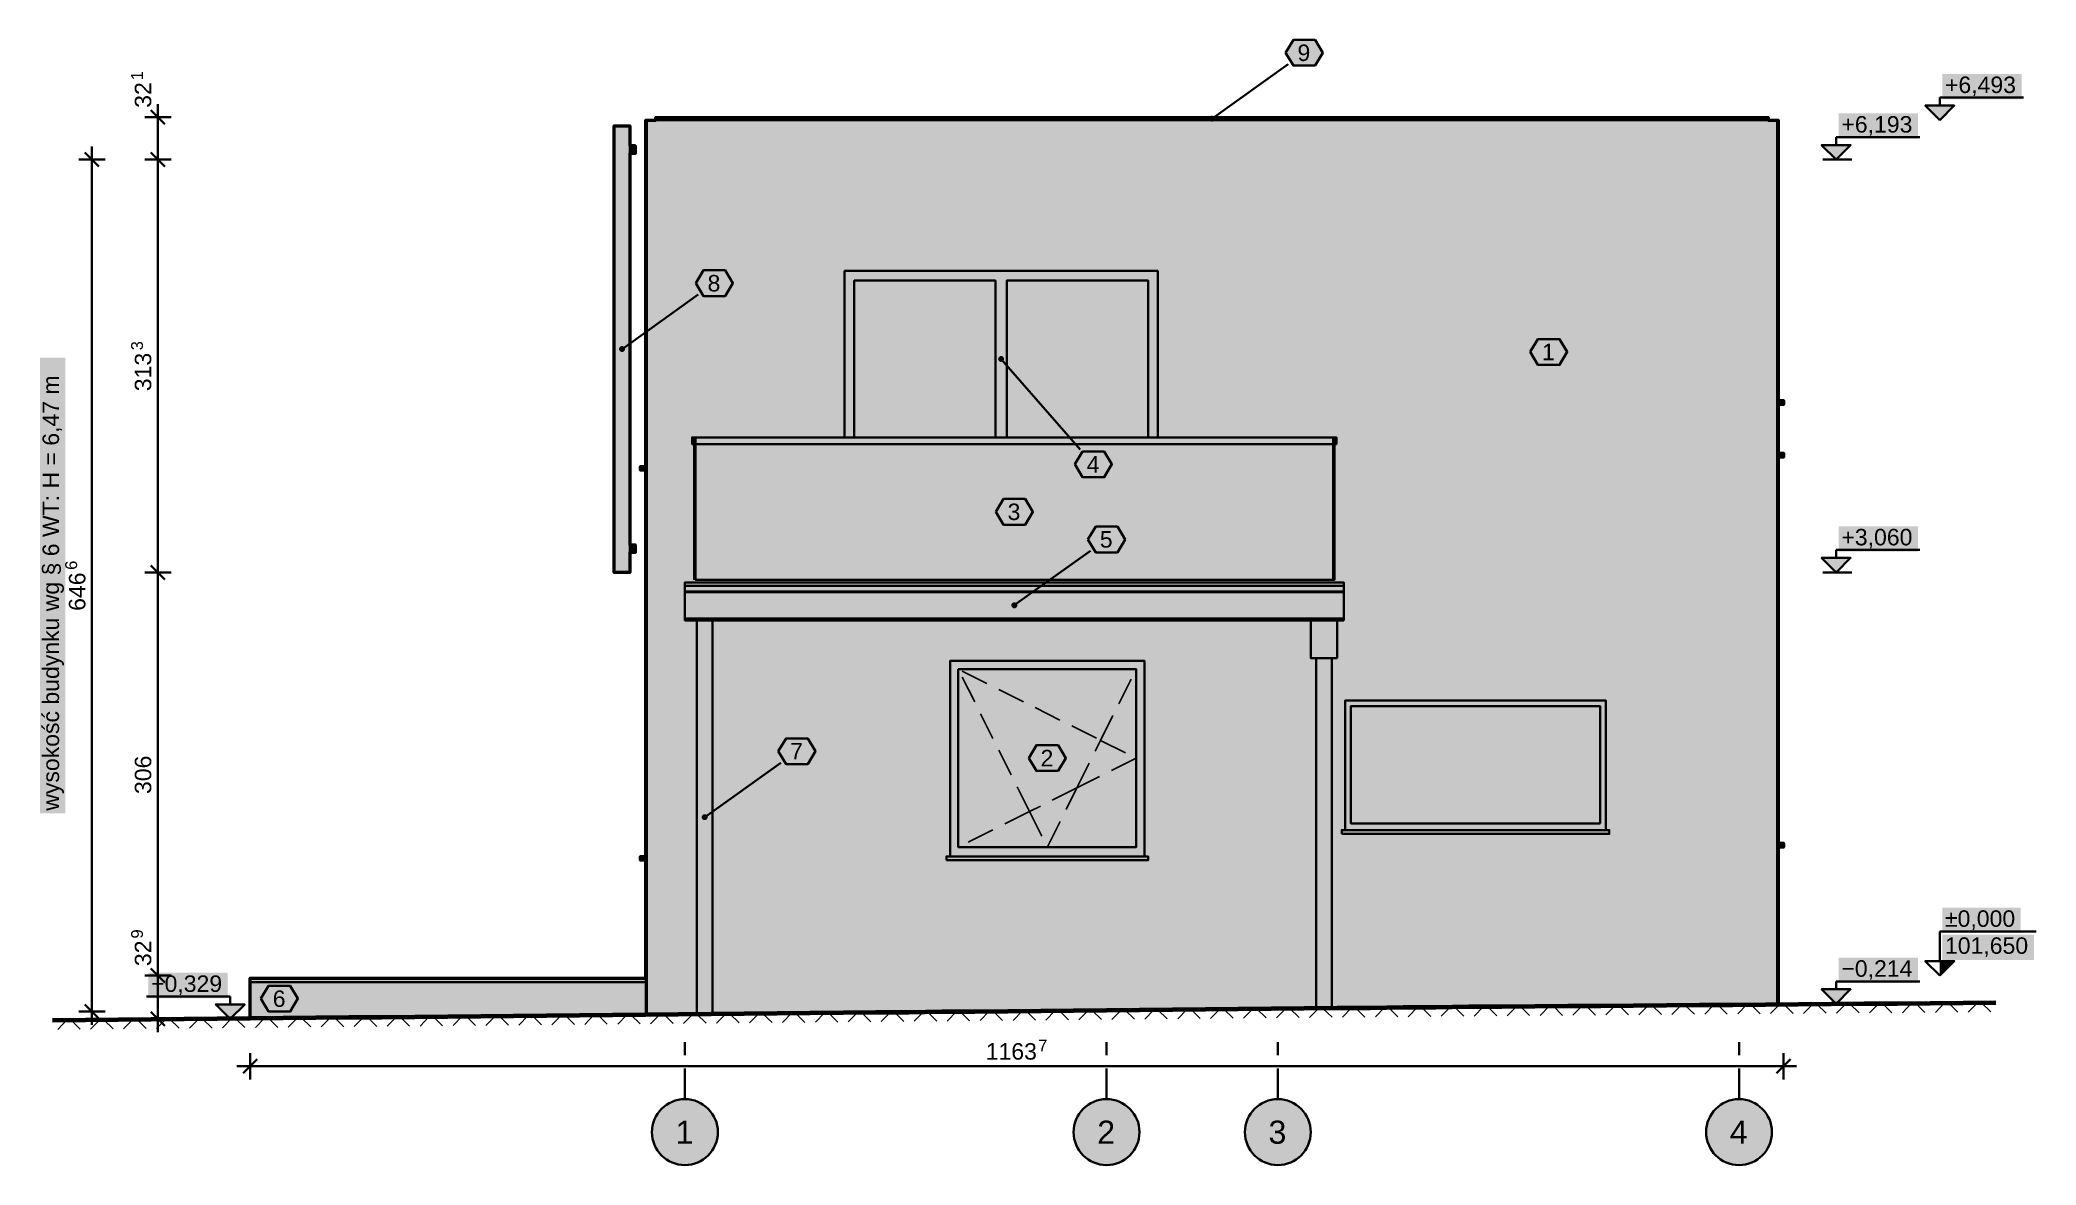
# Model space of a CAD drawing. Header units: metres. Extents: x -8.9 to 6.3, y -1.4 to 7.1.
import ezdxf

# ---------------------------------------------------------------- set-up
doc = ezdxf.new("R2010")
doc.units = ezdxf.units.M
doc.linetypes.add('KRESKOWA', pattern=[5.25, 4.2, -1.05])
doc.linetypes.add('PUNKTOWA', pattern=[10.5, 8.4, -1.05, 0, -1.05])
for name, color, linetype, lineweight in [('A-ELEWACJE', 7, 'Continuous', 35), ('A-KRESKOWANIE', 8, 'Continuous', 18), ('A-MASKA', 7, 'Continuous', 18), ('A-OPISY', 2, 'Continuous', 25), ('A-OSIE', 1, 'PUNKTOWA', 25), ('A-RZEDNE', 1, 'Continuous', 25), ('A-TEREN', 32, 'Continuous', 50), ('A-WYMIARY', 1, 'Continuous', 25)]:
    doc.layers.add(name, color=color, linetype=linetype, lineweight=lineweight)
doc.styles.add('PL_ARIAL', font='arial.ttf')

msp = doc.modelspace()

# ---------------------------------------------------------------- hatches: boundary and pattern name
at = {"layer": 'A-ELEWACJE', "true_color": 0xa37650}
msp.add_hatch(color=7, dxfattribs=at).paths.add_polyline_path([(-4.537, 3.06), (-4.537, 6.45), (-4.417, 6.45), (-4.417, 6.3), (-4.417, 6.24), (-4.417, 3.27), (-4.417, 3.21), (-4.417, 3.06)])
at = {"layer": 'A-ELEWACJE', "true_color": 0xf5f4f1}
for points in [[(-4.297, 2.91), (-4.297, 6.493), (-4.29, 6.493), (-4.29, 2.91), (-4.29, -0.296), (-4.297, -0.296)], [(4.29, 2.91), (4.29, 6.493), (4.297, 6.493), (4.297, 2.91), (4.297, -0.218), (4.29, -0.218)], [(1, 2.695), (-4, 2.695), (-4, 2.71), (1, 2.71)]]:
    msp.add_hatch(color=7, dxfattribs=at).paths.add_polyline_path(points)
h = msp.add_hatch(color=7, dxfattribs=at)
h.paths.add_polyline_path([(-2.8, 6.493), (-0.4, 6.493), (4.29, 6.493), (4.29, 2.91), (4.29, -0.218), (4.2, -0.219), (3.95, -0.221), (3.7, -0.223), (3.45, -0.225), (3.2, -0.227), (2.95, -0.229), (2.7, -0.231), (2.45, -0.233), (2.2, -0.234), (1.95, -0.236), (1.7, -0.239), (1.45, -0.241), (1.2, -0.244), (0.95, -0.246), (0.91, -0.246), (0.91, 2.41), (0.95, 2.41), (0.95, 2.695), (1, 2.695), (1, 2.71), (1, 2.91), (1, 2.914), (1, 2.959), (1, 2.984), (-4, 2.984), (-4, 2.959), (-4, 2.914), (-4, 2.91), (-4, 2.71), (-4, 2.695), (-3.91, 2.695), (-3.91, -0.292), (-4.05, -0.293), (-4.29, -0.296), (-4.29, 2.91), (-4.29, 6.493)])
h.paths.add_polyline_path([(-2.788, 4.084), (-3.895, 4.084), (-3.92, 4.084), (-3.945, 4.084), (-3.945, 4.034), (-3.93, 4.034), (-3.93, 3.004), (-3.92, 3.004), (-3.91, 3.004), (0.91, 3.004), (0.92, 3.004), (0.93, 3.004), (0.93, 4.034), (0.945, 4.034), (0.945, 4.084), (0.92, 4.084), (0.895, 4.084), (-0.412, 4.084), (-0.412, 5.348), (-2.788, 5.348)], flags=0)
h.paths.add_polyline_path([(2.988, 2.088), (1.012, 2.088), (1.012, 1.104), (0.985, 1.104), (0.985, 1.075), (3.015, 1.075), (3.015, 1.104), (2.988, 1.104)], flags=0)
at = {"layer": 'A-ELEWACJE', "true_color": 0x75787b}
for points in [[(4.09, 6.493), (-0.4, 6.493), (-2.8, 6.493), (-4.09, 6.493), (-4.22, 6.493), (-4.22, 6.513), (4.22, 6.513), (4.22, 6.493)], [(4.297, 4.335), (4.297, 4.364), (4.337, 4.364), (4.337, 4.335)], [(4.297, 3.935), (4.297, 3.964), (4.337, 3.964), (4.337, 3.935)], [(-4.337, 3.835), (-4.337, 3.864), (-4.297, 3.864), (-4.297, 3.835)], [(0.985, 1.104), (3.015, 1.104), (3.015, 1.075), (0.985, 1.075)], [(4.297, 0.975), (4.297, 1.004), (4.337, 1.004), (4.337, 0.975)], [(-4.337, 0.875), (-4.337, 0.904), (-4.297, 0.904), (-4.297, 0.875)], [(-2.015, 0.904), (-0.485, 0.904), (-0.485, 0.875), (-2.015, 0.875)]]:
    msp.add_hatch(color=7, dxfattribs=at).paths.add_polyline_path(points)
at = {"layer": 'A-ELEWACJE', "true_color": 0x6b6e70}
for points in [[(-4.417, 6.24), (-4.417, 6.3), (-4.377, 6.3), (-4.377, 6.24)], [(-4.417, 3.21), (-4.417, 3.27), (-4.377, 3.27), (-4.377, 3.21)]]:
    msp.add_hatch(color=7, dxfattribs=at).paths.add_polyline_path(points)
at = {"layer": 'A-ELEWACJE', "true_color": 0x6a6d70}
msp.add_hatch(color=7, dxfattribs=at).paths.add_polyline_path([(-1.643, 5.275), (-2.715, 5.275), (-2.715, 4.084), (-2.788, 4.084), (-2.788, 5.348), (-0.412, 5.348), (-0.412, 4.084), (-0.485, 4.084), (-0.485, 5.275), (-1.558, 5.275), (-1.558, 4.084), (-1.643, 4.084)])
at = {"layer": 'A-ELEWACJE', "true_color": 0xa9c3cd}
for points in [[(-1.643, 5.275), (-1.643, 4.084), (-2.715, 4.084), (-2.715, 5.275)], [(-0.485, 5.275), (-0.485, 4.084), (-1.558, 4.084), (-1.558, 5.275)], [(-0.575, 2.325), (-0.575, 0.975), (-1.925, 0.975), (-1.925, 2.325)], [(2.945, 2.045), (2.945, 1.155), (1.055, 1.155), (1.055, 2.045)]]:
    msp.add_hatch(color=7, dxfattribs=at).paths.add_polyline_path(points)
at = {"layer": 'A-ELEWACJE', "true_color": 0xbec2c5}
for points in [[(-3.945, 4.084), (-3.92, 4.084), (-3.92, 4.034), (-3.945, 4.034)], [(0.92, 4.034), (-3.92, 4.034), (-3.92, 4.084), (0.92, 4.084)], [(0.945, 4.084), (0.945, 4.034), (0.92, 4.034), (0.92, 4.084)]]:
    msp.add_hatch(color=7, dxfattribs=at).paths.add_polyline_path(points)
at = {"layer": 'A-ELEWACJE', "true_color": 0xcddfe4}
for points in [[(-3.93, 4.034), (-3.92, 4.034), (-3.92, 3.004), (-3.93, 3.004)], [(-3.92, 3.004), (-3.92, 4.034), (0.92, 4.034), (0.92, 3.004)], [(0.93, 4.034), (0.93, 3.004), (0.92, 3.004), (0.92, 4.034)]]:
    msp.add_hatch(color=7, dxfattribs=at).paths.add_polyline_path(points)
at = {"layer": 'A-ELEWACJE', "true_color": 0x786757}
msp.add_hatch(color=7, dxfattribs=at).paths.add_polyline_path([(1, 2.959), (-4, 2.959), (-4, 2.984), (1, 2.984)])
at = {"layer": 'A-ELEWACJE', "true_color": 0x938472}
msp.add_hatch(color=7, dxfattribs=at).paths.add_polyline_path([(-4, 2.914), (-4, 2.959), (1, 2.959), (1, 2.914)])
at = {"layer": 'A-ELEWACJE', "true_color": 0x757575}
msp.add_hatch(color=7, dxfattribs=at).paths.add_polyline_path([(1, 2.91), (-4, 2.91), (-4, 2.914), (1, 2.914)])
at = {"layer": 'A-ELEWACJE', "true_color": 0xbebbb4}
for points in [[(-4, 2.71), (-4, 2.91), (1, 2.91), (1, 2.71)], [(0.91, 2.41), (0.79, 2.41), (0.75, 2.41), (0.75, 2.695), (0.95, 2.695), (0.95, 2.41)]]:
    msp.add_hatch(color=7, dxfattribs=at).paths.add_polyline_path(points)
at = {"layer": 'A-ELEWACJE', "true_color": 0x73777a}
for points in [[(-3.91, 2.695), (-3.79, 2.695), (-3.79, -0.291), (-3.8, -0.291), (-3.91, -0.292)], [(0.79, 2.41), (0.91, 2.41), (0.91, -0.246), (0.79, -0.247)]]:
    msp.add_hatch(color=7, dxfattribs=at).paths.add_polyline_path(points)
at = {"layer": 'A-ELEWACJE', "true_color": 0xf5f4f1}
h = msp.add_hatch(color=7, dxfattribs=at)
h.paths.add_polyline_path([(0.75, 2.695), (0.75, 2.41), (0.79, 2.41), (0.79, -0.247), (0.7, -0.248), (0.45, -0.251), (0.2, -0.253), (-0.05, -0.255), (-0.3, -0.258), (-0.55, -0.26), (-0.8, -0.263), (-1.05, -0.265), (-1.3, -0.267), (-1.55, -0.27), (-1.8, -0.272), (-2.05, -0.274), (-2.3, -0.277), (-2.55, -0.279), (-2.8, -0.281), (-3.05, -0.284), (-3.3, -0.286), (-3.55, -0.289), (-3.79, -0.291), (-3.79, 2.695)])
h.paths.add_polyline_path([(-1.988, 0.904), (-2.015, 0.904), (-2.015, 0.875), (-0.485, 0.875), (-0.485, 0.904), (-0.512, 0.904), (-0.512, 2.388), (-1.988, 2.388)], flags=0)
at = {"layer": 'A-ELEWACJE', "true_color": 0x6a6d70}
h = msp.add_hatch(color=7, dxfattribs=at)
h.paths.add_polyline_path([(-1.988, 0.904), (-1.988, 2.388), (-0.512, 2.388), (-0.512, 0.904)])
h.paths.add_polyline_path([(-1.925, 0.975), (-0.575, 0.975), (-0.575, 2.325), (-1.925, 2.325)], flags=0)
h = msp.add_hatch(color=7, dxfattribs=at)
h.paths.add_polyline_path([(2.988, 1.104), (1.012, 1.104), (1.012, 2.088), (2.988, 2.088)])
h.paths.add_polyline_path([(2.945, 2.045), (1.055, 2.045), (1.055, 1.155), (2.945, 1.155)], flags=0)
at = {"layer": 'A-ELEWACJE', "true_color": 0x786555}
msp.add_hatch(color=7, dxfattribs=at).paths.add_polyline_path([(-7.3, -0.05), (-7.3, -0.02), (-4.297, -0.02), (-4.297, -0.05)])
at = {"layer": 'A-ELEWACJE', "true_color": 0x969087}
msp.add_hatch(color=7, dxfattribs=at).paths.add_polyline_path([(-7.3, -0.05), (-4.297, -0.05), (-4.297, -0.296), (-4.3, -0.296), (-4.55, -0.298), (-4.8, -0.3), (-5.05, -0.303), (-5.3, -0.305), (-5.55, -0.308), (-5.8, -0.31), (-6.05, -0.312), (-6.3, -0.315), (-6.55, -0.317), (-6.8, -0.319), (-7.05, -0.322), (-7.3, -0.324)])
at = {"layer": 'A-MASKA', "true_color": 0xffffff}
for points in [[(5.543, 6.651), (6.144, 6.651), (6.144, 6.843), (5.543, 6.843)], [(4.757, 6.351), (5.358, 6.351), (5.358, 6.543), (4.757, 6.543)], [(-8.703, 1.231), (-8.703, 4.689), (-8.895, 4.689), (-8.895, 1.231)], [(4.757, 3.218), (5.358, 3.218), (5.358, 3.41), (4.757, 3.41)], [(5.543, 0.323), (6.137, 0.323), (6.137, 0.515), (5.543, 0.515)], [(5.543, 0.118), (6.239, 0.118), (6.239, 0.31), (5.543, 0.31)], [(-8.071, -0.172), (-7.47, -0.172), (-7.47, 0.021), (-8.071, 0.021)], [(4.757, -0.056), (5.358, -0.056), (5.358, 0.136), (4.757, 0.136)]]:
    msp.add_hatch(color=7, dxfattribs=at).paths.add_polyline_path(points)
at = {"layer": 'A-OPISY', "true_color": 0xffffff}
for points in [[(0.559, 7.003), (0.618, 7.101), (0.782, 7.101), (0.841, 7.003), (0.782, 6.906), (0.618, 6.906)], [(-3.918, 5.255), (-3.859, 5.353), (-3.695, 5.353), (-3.636, 5.255), (-3.695, 5.157), (-3.859, 5.157)], [(2.415, 4.733), (2.474, 4.83), (2.638, 4.83), (2.696, 4.733), (2.638, 4.635), (2.474, 4.635)], [(-1.041, 3.88), (-0.982, 3.977), (-0.818, 3.977), (-0.759, 3.88), (-0.818, 3.782), (-0.982, 3.782)], [(-1.641, 3.519), (-1.582, 3.617), (-1.418, 3.617), (-1.359, 3.519), (-1.418, 3.421), (-1.582, 3.421)], [(-0.941, 3.31), (-0.882, 3.408), (-0.718, 3.408), (-0.659, 3.31), (-0.718, 3.212), (-0.882, 3.212)], [(-3.291, 1.702), (-3.232, 1.8), (-3.068, 1.8), (-3.009, 1.702), (-3.068, 1.605), (-3.232, 1.605)], [(-1.391, 1.65), (-1.332, 1.748), (-1.168, 1.748), (-1.109, 1.65), (-1.168, 1.553), (-1.332, 1.553)], [(-7.218, -0.175), (-7.159, -0.078), (-6.995, -0.078), (-6.937, -0.175), (-6.995, -0.273), (-7.159, -0.273)]]:
    msp.add_hatch(color=7, dxfattribs=at).paths.add_polyline_path(points)
at = {"layer": 'A-OPISY', "true_color": 0x000000}
for points in [[(0.023, 6.503), (0.022, 6.509), (0.019, 6.515), (0.016, 6.519), (0.011, 6.523), (0.006, 6.525), (0, 6.526), (-0.006, 6.525), (-0.011, 6.523), (-0.016, 6.519), (-0.019, 6.515), (-0.022, 6.509), (-0.023, 6.503), (-0.022, 6.498), (-0.019, 6.492), (-0.016, 6.488), (-0.011, 6.484), (-0.006, 6.482), (0, 6.481), (0.006, 6.482), (0.011, 6.484), (0.016, 6.488), (0.019, 6.492), (0.022, 6.498)], [(-4.455, 4.755), (-4.455, 4.761), (-4.458, 4.766), (-4.461, 4.771), (-4.466, 4.774), (-4.471, 4.777), (-4.477, 4.777), (-4.483, 4.777), (-4.488, 4.774), (-4.493, 4.771), (-4.496, 4.766), (-4.499, 4.761), (-4.5, 4.755), (-4.499, 4.749), (-4.496, 4.744), (-4.493, 4.739), (-4.488, 4.736), (-4.483, 4.733), (-4.477, 4.732), (-4.471, 4.733), (-4.466, 4.736), (-4.461, 4.739), (-4.458, 4.744), (-4.455, 4.749)], [(-1.578, 4.679), (-1.578, 4.685), (-1.581, 4.691), (-1.584, 4.695), (-1.589, 4.699), (-1.594, 4.701), (-1.6, 4.702), (-1.606, 4.701), (-1.611, 4.699), (-1.616, 4.695), (-1.619, 4.691), (-1.622, 4.685), (-1.623, 4.679), (-1.622, 4.674), (-1.619, 4.668), (-1.616, 4.664), (-1.611, 4.66), (-1.606, 4.658), (-1.6, 4.657), (-1.594, 4.658), (-1.589, 4.66), (-1.584, 4.664), (-1.581, 4.668), (-1.578, 4.674)], [(-1.478, 2.81), (-1.478, 2.816), (-1.481, 2.821), (-1.484, 2.826), (-1.489, 2.829), (-1.494, 2.832), (-1.5, 2.833), (-1.506, 2.832), (-1.511, 2.829), (-1.516, 2.826), (-1.519, 2.821), (-1.522, 2.816), (-1.522, 2.81), (-1.522, 2.804), (-1.519, 2.799), (-1.516, 2.794), (-1.511, 2.791), (-1.506, 2.788), (-1.5, 2.788), (-1.494, 2.788), (-1.489, 2.791), (-1.484, 2.794), (-1.481, 2.799), (-1.478, 2.804)], [(-3.828, 1.202), (-3.828, 1.208), (-3.831, 1.213), (-3.834, 1.218), (-3.839, 1.222), (-3.844, 1.224), (-3.85, 1.225), (-3.856, 1.224), (-3.861, 1.222), (-3.866, 1.218), (-3.869, 1.213), (-3.872, 1.208), (-3.873, 1.202), (-3.872, 1.196), (-3.869, 1.191), (-3.866, 1.186), (-3.861, 1.183), (-3.856, 1.18), (-3.85, 1.18), (-3.844, 1.18), (-3.839, 1.183), (-3.834, 1.186), (-3.831, 1.191), (-3.828, 1.196)]]:
    msp.add_hatch(color=7, dxfattribs=at).paths.add_polyline_path(points)
at = {"layer": 'A-OSIE', "true_color": 0xffffff}
for points in [[(-3.75, -1.188), (-3.752, -1.156), (-3.759, -1.124), (-3.769, -1.093), (-3.783, -1.063), (-3.802, -1.036), (-3.823, -1.012), (-3.848, -0.99), (-3.875, -0.972), (-3.904, -0.957), (-3.935, -0.947), (-3.967, -0.94), (-4, -0.938), (-4.033, -0.94), (-4.065, -0.947), (-4.096, -0.957), (-4.125, -0.972), (-4.152, -0.99), (-4.177, -1.012), (-4.198, -1.036), (-4.217, -1.063), (-4.231, -1.093), (-4.241, -1.124), (-4.248, -1.156), (-4.25, -1.188), (-4.248, -1.221), (-4.241, -1.253), (-4.231, -1.284), (-4.217, -1.313), (-4.198, -1.341), (-4.177, -1.365), (-4.152, -1.387), (-4.125, -1.405), (-4.096, -1.419), (-4.065, -1.43), (-4.033, -1.436), (-4, -1.438), (-3.967, -1.436), (-3.935, -1.43), (-3.904, -1.419), (-3.875, -1.405), (-3.848, -1.387), (-3.823, -1.365), (-3.802, -1.341), (-3.783, -1.313), (-3.769, -1.284), (-3.759, -1.253), (-3.752, -1.221)], [(-0.55, -1.188), (-0.552, -1.156), (-0.559, -1.124), (-0.569, -1.093), (-0.583, -1.063), (-0.602, -1.036), (-0.623, -1.012), (-0.648, -0.99), (-0.675, -0.972), (-0.704, -0.957), (-0.735, -0.947), (-0.767, -0.94), (-0.8, -0.938), (-0.833, -0.94), (-0.865, -0.947), (-0.896, -0.957), (-0.925, -0.972), (-0.952, -0.99), (-0.977, -1.012), (-0.998, -1.036), (-1.017, -1.063), (-1.031, -1.093), (-1.041, -1.124), (-1.048, -1.156), (-1.05, -1.188), (-1.048, -1.221), (-1.041, -1.253), (-1.031, -1.284), (-1.017, -1.313), (-0.998, -1.341), (-0.977, -1.365), (-0.952, -1.387), (-0.925, -1.405), (-0.896, -1.419), (-0.865, -1.43), (-0.833, -1.436), (-0.8, -1.438), (-0.767, -1.436), (-0.735, -1.43), (-0.704, -1.419), (-0.675, -1.405), (-0.648, -1.387), (-0.623, -1.365), (-0.602, -1.341), (-0.583, -1.313), (-0.569, -1.284), (-0.559, -1.253), (-0.552, -1.221)], [(0.75, -1.188), (0.748, -1.156), (0.741, -1.124), (0.731, -1.093), (0.717, -1.063), (0.698, -1.036), (0.677, -1.012), (0.652, -0.99), (0.625, -0.972), (0.596, -0.957), (0.565, -0.947), (0.533, -0.94), (0.5, -0.938), (0.467, -0.94), (0.435, -0.947), (0.404, -0.957), (0.375, -0.972), (0.348, -0.99), (0.323, -1.012), (0.302, -1.036), (0.283, -1.063), (0.269, -1.093), (0.259, -1.124), (0.252, -1.156), (0.25, -1.188), (0.252, -1.221), (0.259, -1.253), (0.269, -1.284), (0.283, -1.313), (0.302, -1.341), (0.323, -1.365), (0.348, -1.387), (0.375, -1.405), (0.404, -1.419), (0.435, -1.43), (0.467, -1.436), (0.5, -1.438), (0.533, -1.436), (0.565, -1.43), (0.596, -1.419), (0.625, -1.405), (0.652, -1.387), (0.677, -1.365), (0.698, -1.341), (0.717, -1.313), (0.731, -1.284), (0.741, -1.253), (0.748, -1.221)], [(4.25, -1.188), (4.248, -1.156), (4.241, -1.124), (4.231, -1.093), (4.217, -1.063), (4.198, -1.036), (4.177, -1.012), (4.152, -0.99), (4.125, -0.972), (4.096, -0.957), (4.065, -0.947), (4.033, -0.94), (4, -0.938), (3.967, -0.94), (3.935, -0.947), (3.904, -0.957), (3.875, -0.972), (3.848, -0.99), (3.823, -1.012), (3.802, -1.036), (3.783, -1.063), (3.769, -1.093), (3.759, -1.124), (3.752, -1.156), (3.75, -1.188), (3.752, -1.221), (3.759, -1.253), (3.769, -1.284), (3.783, -1.313), (3.802, -1.341), (3.823, -1.365), (3.848, -1.387), (3.875, -1.405), (3.904, -1.419), (3.935, -1.43), (3.967, -1.436), (4, -1.438), (4.033, -1.436), (4.065, -1.43), (4.096, -1.419), (4.125, -1.405), (4.152, -1.387), (4.177, -1.365), (4.198, -1.341), (4.217, -1.313), (4.231, -1.284), (4.241, -1.253), (4.248, -1.221)]]:
    msp.add_hatch(color=7, dxfattribs=at).paths.add_polyline_path(points)
at = {"layer": 'A-RZEDNE', "true_color": 0x000000}
for points in [[(5.523, 6.493), (5.633, 6.603), (5.413, 6.603)], [(4.737, 6.193), (4.847, 6.303), (4.627, 6.303)], [(4.737, 3.06), (4.847, 3.17), (4.627, 3.17)], [(5.523, 0), (5.633, 0.11), (5.523, 0.11)], [(4.737, -0.214), (4.847, -0.104), (4.627, -0.104)], [(-7.45, -0.329), (-7.34, -0.219), (-7.56, -0.219)]]:
    msp.add_hatch(color=7, dxfattribs=at).paths.add_polyline_path(points)

# ---------------------------------------------------------------- linework, layer by layer
at = {"layer": 'A-ELEWACJE', "lineweight": 50, "ltscale": 0.05}
for points in [[(-7.3, -0.323), (-7.3, -0.05), (-7.3, -0.02), (-4.297, -0.02), (-4.297, 0), (-4.297, 0.875), (-4.337, 0.875), (-4.337, 0.904), (-4.297, 0.904), (-4.297, 2.388), (-4.297, 2.4), (-4.297, 2.588), (-4.297, 2.6), (-4.297, 2.91), (-4.297, 3.06), (-4.297, 3.835), (-4.337, 3.835), (-4.337, 3.864), (-4.297, 3.864), (-4.297, 5.448), (-4.297, 5.46), (-4.297, 6.493), (-4.29, 6.493), (-4.22, 6.493), (-4.22, 6.513), (-3.81, 6.513), (3.81, 6.513), (4.22, 6.513), (4.22, 6.493), (4.29, 6.493), (4.297, 6.493), (4.297, 5.46), (4.297, 5.448), (4.297, 5.36), (4.297, 5.348), (4.297, 4.364), (4.337, 4.364), (4.337, 4.335), (4.297, 4.335), (4.297, 3.964), (4.337, 3.964), (4.337, 3.935), (4.297, 3.935), (4.297, 2.91), (4.297, 2.3), (4.297, 2.288), (4.297, 2.2), (4.297, 2.188), (4.297, 1.004), (4.337, 1.004), (4.337, 0.975), (4.297, 0.975), (4.297, 0), (4.297, -0.217)], [(-4.377, 6.3), (-4.377, 6.24), (-4.417, 6.24), (-4.417, 3.27), (-4.377, 3.27), (-4.377, 3.21), (-4.417, 3.21), (-4.417, 3.06), (-4.537, 3.06), (-4.537, 6.45), (-4.417, 6.45), (-4.417, 6.3), (-4.377, 6.3)]]:
    msp.add_lwpolyline(points, dxfattribs=at)
at = {"layer": 'A-ELEWACJE', "lineweight": 35, "ltscale": 0.05}
for points in [[(-4.417, 3.21), (-4.417, 3.06), (-4.537, 3.06), (-4.537, 6.45), (-4.417, 6.45), (-4.417, 6.3)], [(-4.297, -0.295), (-4.297, 2.91), (-4.297, 6.493), (-4.29, 6.493), (-4.29, 2.91), (-4.29, -0.295)], [(-4.29, 6.493), (-2.8, 6.493), (-0.4, 6.493), (4.29, 6.493)], [(-4.22, 6.494), (-4.22, 6.513), (4.22, 6.513), (4.22, 6.494)], [(4.29, -0.218), (4.29, 2.91), (4.29, 6.493), (4.297, 6.493), (4.297, 2.91), (4.297, -0.218)], [(-4.417, 6.24), (-4.417, 6.3), (-4.377, 6.3), (-4.377, 6.24), (-4.417, 6.24)], [(-4.417, 6.24), (-4.417, 3.27)], [(-0.412, 4.084), (-0.412, 5.348), (-2.788, 5.348), (-2.788, 4.084)], [(-1.643, 4.084), (-1.643, 5.275), (-2.715, 5.275), (-2.715, 4.084)], [(-0.485, 4.084), (-0.485, 5.275), (-1.558, 5.275), (-1.558, 4.084)], [(4.297, 4.364), (4.337, 4.364), (4.337, 4.335), (4.297, 4.335)], [(-3.92, 4.034), (-3.945, 4.034), (-3.945, 4.084), (-3.92, 4.084)], [(-3.93, 3.004), (-3.93, 4.034)], [(0.92, 4.034), (-3.92, 4.034), (-3.92, 4.084), (0.92, 4.084), (0.92, 4.034)], [(0.92, 4.034), (0.92, 3.004), (-3.92, 3.004), (-3.92, 4.034)], [(0.92, 4.084), (0.945, 4.084), (0.945, 4.034), (0.92, 4.034)], [(0.93, 4.034), (0.93, 3.004), (0.92, 3.004)], [(4.297, 3.964), (4.337, 3.964), (4.337, 3.935), (4.297, 3.935)], [(-4.297, 3.835), (-4.337, 3.835), (-4.337, 3.864), (-4.297, 3.864)], [(-4.417, 3.21), (-4.417, 3.27), (-4.377, 3.27), (-4.377, 3.21), (-4.417, 3.21)], [(1, 2.959), (-4, 2.959), (-4, 2.984), (1, 2.984), (1, 2.959)], [(-4, 2.914), (-4, 2.959)], [(1, 2.91), (-4, 2.91), (-4, 2.914), (1, 2.914), (1, 2.91)], [(-4, 2.71), (-4, 2.91)], [(1, 2.959), (1, 2.914)], [(1, 2.91), (1, 2.71)], [(1, 2.695), (-4, 2.695), (-4, 2.71), (1, 2.71), (1, 2.695)], [(-3.91, -0.292), (-3.91, 2.695)], [(-3.79, 2.695), (-3.79, -0.29)], [(0.79, 2.41), (0.75, 2.41), (0.75, 2.695)], [(0.95, 2.695), (0.95, 2.41), (0.91, 2.41)], [(-0.512, 0.904), (-0.512, 2.388), (-1.988, 2.388), (-1.988, 0.904)], [(-1.925, 2.325), (-1.925, 0.975), (-0.575, 0.975), (-0.575, 2.325), (-1.925, 2.325)], [(0.79, -0.247), (0.79, 2.41), (0.91, 2.41), (0.91, -0.246)], [(2.988, 1.104), (2.988, 2.088), (1.012, 2.088), (1.012, 1.104)], [(2.945, 1.155), (2.945, 2.045), (1.055, 2.045), (1.055, 1.155), (2.945, 1.155)], [(0.985, 1.075), (0.985, 1.104), (3.015, 1.104), (3.015, 1.075), (0.985, 1.075)], [(4.297, 1.004), (4.337, 1.004), (4.337, 0.975), (4.297, 0.975)], [(-4.297, 0.875), (-4.337, 0.875), (-4.337, 0.904), (-4.297, 0.904)], [(-2.015, 0.875), (-2.015, 0.904), (-0.485, 0.904), (-0.485, 0.875), (-2.015, 0.875)], [(-4.297, -0.05), (-7.3, -0.05), (-7.3, -0.02), (-4.297, -0.02)], [(-7.3, -0.324), (-7.3, -0.05)]]:
    msp.add_lwpolyline(points, dxfattribs=at)
at = {"layer": 'A-ELEWACJE', "linetype": 'KRESKOWA', "lineweight": 25, "ltscale": 0.05, "flags": 128}
for points in [[(-1.385, 1.245), (-1.925, 2.325), (-0.845, 1.785)], [(-0.845, 1.785), (-0.575, 2.325)], [(-1.025, 1.425), (-0.845, 1.785)], [(-0.845, 1.785), (-0.575, 1.65)], [(-0.575, 1.65), (-1.025, 1.425)], [(-1.025, 1.425), (-1.385, 1.245)], [(-1.385, 1.245), (-1.25, 0.975), (-1.025, 1.425)], [(-1.385, 1.245), (-1.925, 0.975)]]:
    msp.add_lwpolyline(points, dxfattribs=at)
at = {"layer": 'A-KRESKOWANIE', "lineweight": 25, "ltscale": 0.05}
for points in [[(-5.01, -0.373), (-4.94, -0.302)], [(-4.91, -0.301), (-4.839, -0.372)], [(-4.76, -0.371), (-4.69, -0.299)], [(-4.66, -0.299), (-4.589, -0.369)], [(-4.51, -0.368), (-4.44, -0.297)], [(-4.41, -0.297), (-4.339, -0.367)], [(-4.26, -0.366), (-4.19, -0.295)], [(-4.16, -0.294), (-4.089, -0.364)], [(-4.01, -0.364), (-3.94, -0.292)], [(-3.91, -0.292), (-3.839, -0.362)], [(-3.76, -0.361), (-3.69, -0.29)], [(-3.66, -0.29), (-3.589, -0.36)], [(-3.51, -0.359), (-3.44, -0.288)], [(-3.41, -0.287), (-3.339, -0.357)], [(-3.26, -0.357), (-3.19, -0.285)], [(-3.16, -0.285), (-3.089, -0.355)], [(-3.01, -0.354), (-2.94, -0.283)], [(-2.91, -0.283), (-2.839, -0.353)], [(-2.76, -0.352), (-2.69, -0.28)], [(-2.66, -0.28), (-2.589, -0.35)], [(-2.51, -0.349), (-2.44, -0.278)], [(-2.41, -0.278), (-2.339, -0.348)], [(-2.26, -0.347), (-2.19, -0.276)], [(-2.16, -0.275), (-2.089, -0.345)], [(-2.01, -0.345), (-1.94, -0.273)], [(-1.91, -0.273), (-1.839, -0.343)], [(-1.76, -0.342), (-1.69, -0.271)], [(-1.66, -0.271), (-1.589, -0.341)], [(-1.51, -0.34), (-1.44, -0.269)], [(-1.41, -0.268), (-1.339, -0.338)], [(-1.26, -0.338), (-1.19, -0.266)], [(-1.16, -0.266), (-1.089, -0.336)], [(-1.01, -0.335), (-0.94, -0.264)], [(-0.91, -0.264), (-0.839, -0.334)], [(-0.76, -0.333), (-0.69, -0.262)], [(-0.66, -0.261), (-0.589, -0.331)], [(-0.51, -0.331), (-0.44, -0.259)], [(-0.41, -0.259), (-0.339, -0.329)], [(-0.26, -0.328), (-0.19, -0.257)], [(-0.16, -0.256), (-0.089, -0.327)], [(-0.01, -0.326), (0.06, -0.254)], [(0.09, -0.254), (0.161, -0.324)], [(0.24, -0.323), (0.31, -0.252)], [(0.34, -0.252), (0.411, -0.322)], [(0.49, -0.321), (0.56, -0.25)], [(0.59, -0.249), (0.661, -0.319)], [(0.74, -0.319), (0.81, -0.247)], [(0.84, -0.247), (0.911, -0.317)], [(0.99, -0.316), (1.06, -0.245)], [(1.09, -0.245), (1.161, -0.315)], [(1.24, -0.314), (1.31, -0.243)], [(1.34, -0.242), (1.411, -0.312)], [(1.49, -0.312), (1.56, -0.24)], [(1.59, -0.24), (1.661, -0.31)], [(1.74, -0.309), (1.81, -0.238)], [(1.84, -0.238), (1.911, -0.308)], [(1.99, -0.307), (2.06, -0.236)], [(2.09, -0.235), (2.161, -0.306)], [(2.24, -0.305), (2.31, -0.234)], [(2.34, -0.233), (2.411, -0.304)], [(2.49, -0.303), (2.56, -0.232)], [(2.59, -0.231), (2.661, -0.302)], [(2.74, -0.301), (2.81, -0.23)], [(2.84, -0.23), (2.911, -0.3)], [(2.99, -0.299), (3.06, -0.228)], [(3.09, -0.228), (3.161, -0.298)], [(3.24, -0.297), (3.31, -0.226)], [(3.34, -0.226), (3.411, -0.296)], [(3.49, -0.295), (3.56, -0.224)], [(3.59, -0.224), (3.661, -0.294)], [(3.74, -0.293), (3.81, -0.222)], [(3.84, -0.222), (3.911, -0.292)], [(3.99, -0.291), (4.06, -0.22)], [(4.09, -0.22), (4.161, -0.29)], [(4.24, -0.289), (4.31, -0.218)], [(4.34, -0.218), (4.411, -0.288)], [(4.49, -0.287), (4.56, -0.216)], [(4.59, -0.216), (4.661, -0.286)], [(4.74, -0.285), (4.81, -0.214)], [(4.84, -0.214), (4.911, -0.284)], [(4.99, -0.283), (5.06, -0.212)], [(5.09, -0.212), (5.161, -0.282)], [(5.24, -0.282), (5.31, -0.21)], [(5.34, -0.21), (5.411, -0.28)], [(5.49, -0.28), (5.56, -0.208)], [(5.59, -0.208), (5.661, -0.278)], [(5.74, -0.278), (5.81, -0.206)], [(5.84, -0.206), (5.911, -0.276)], [(-8.76, -0.409), (-8.69, -0.337)], [(-8.66, -0.337), (-8.589, -0.407)], [(-8.51, -0.406), (-8.44, -0.335)], [(-8.41, -0.335), (-8.339, -0.405)], [(-8.26, -0.404), (-8.19, -0.333)], [(-8.16, -0.332), (-8.089, -0.402)], [(-8.01, -0.402), (-7.94, -0.33)], [(-7.91, -0.33), (-7.839, -0.4)], [(-7.76, -0.399), (-7.69, -0.328)], [(-7.66, -0.328), (-7.589, -0.398)], [(-7.51, -0.397), (-7.44, -0.325)], [(-7.41, -0.325), (-7.339, -0.395)], [(-7.26, -0.394), (-7.19, -0.323)], [(-7.16, -0.323), (-7.089, -0.393)], [(-7.01, -0.392), (-6.94, -0.321)], [(-6.91, -0.32), (-6.839, -0.39)], [(-6.76, -0.39), (-6.69, -0.318)], [(-6.66, -0.318), (-6.589, -0.388)], [(-6.51, -0.387), (-6.44, -0.316)], [(-6.41, -0.316), (-6.339, -0.386)], [(-6.26, -0.385), (-6.19, -0.314)], [(-6.16, -0.313), (-6.089, -0.383)], [(-6.01, -0.383), (-5.94, -0.311)], [(-5.91, -0.311), (-5.839, -0.381)], [(-5.76, -0.38), (-5.69, -0.309)], [(-5.66, -0.309), (-5.589, -0.379)], [(-5.51, -0.378), (-5.44, -0.307)], [(-5.41, -0.306), (-5.339, -0.376)], [(-5.26, -0.376), (-5.19, -0.304)], [(-5.16, -0.304), (-5.089, -0.374)]]:
    msp.add_lwpolyline(points, dxfattribs=at)
at = {"layer": 'A-OPISY', "lineweight": 35, "ltscale": 0.05}
for points in [[(0.559, 7.003), (0.618, 7.101), (0.782, 7.101), (0.841, 7.003), (0.782, 6.906), (0.618, 6.906)], [(-3.918, 5.255), (-3.859, 5.353), (-3.695, 5.353), (-3.636, 5.255), (-3.695, 5.157), (-3.859, 5.157)], [(2.415, 4.733), (2.474, 4.83), (2.638, 4.83), (2.696, 4.733), (2.638, 4.635), (2.474, 4.635)], [(-1.041, 3.88), (-0.982, 3.977), (-0.818, 3.977), (-0.759, 3.88), (-0.818, 3.782), (-0.982, 3.782)], [(-1.641, 3.519), (-1.582, 3.617), (-1.418, 3.617), (-1.359, 3.519), (-1.418, 3.421), (-1.582, 3.421)], [(-0.941, 3.31), (-0.882, 3.408), (-0.718, 3.408), (-0.659, 3.31), (-0.718, 3.212), (-0.882, 3.212)], [(-3.291, 1.702), (-3.232, 1.8), (-3.068, 1.8), (-3.009, 1.702), (-3.068, 1.605), (-3.232, 1.605)], [(-1.391, 1.65), (-1.332, 1.748), (-1.168, 1.748), (-1.109, 1.65), (-1.168, 1.553), (-1.332, 1.553)], [(-7.218, -0.175), (-7.159, -0.078), (-6.995, -0.078), (-6.937, -0.175), (-6.995, -0.273), (-7.159, -0.273)]]:
    msp.add_lwpolyline(points, close=True, dxfattribs=at)
for points in [[(0, 6.503), (0.578, 6.916)], [(-4.477, 4.755), (-3.899, 5.168)], [(-1.6, 4.679), (-0.999, 3.992)], [(-1.5, 2.81), (-0.922, 3.223)], [(-3.85, 1.202), (-3.272, 1.615)]]:
    msp.add_lwpolyline(points, dxfattribs=at)
at = {"layer": 'A-OSIE', "linetype": 'PUNKTOWA', "lineweight": 35, "ltscale": 0.027778, "flags": 128}
for points in [[(-4, -0.938), (-4, -0.413)], [(-0.8, -0.938), (-0.8, -0.413)], [(0.5, -0.938), (0.5, -0.413)], [(4, -0.938), (4, -0.413)]]:
    msp.add_lwpolyline(points, dxfattribs=at)
at = {"layer": 'A-OSIE', "linetype": 'Continuous', "lineweight": 35, "ltscale": 0.05}
for centre in [(-4, -1.188), (-0.8, -1.188), (0.5, -1.188), (4, -1.188)]:
    msp.add_circle(centre, 0.25, dxfattribs=at)
at = {"layer": 'A-RZEDNE', "lineweight": 35, "ltscale": 0.05}
for points in [[(5.523, 6.493), (5.633, 6.603), (5.413, 6.603)], [(4.737, 6.193), (4.847, 6.303), (4.627, 6.303)], [(4.737, 3.06), (4.847, 3.17), (4.627, 3.17)], [(5.523, 0), (5.633, 0.11), (5.413, 0.11)], [(4.737, -0.214), (4.847, -0.104), (4.627, -0.104)], [(-7.45, -0.329), (-7.34, -0.219), (-7.56, -0.219)]]:
    msp.add_lwpolyline(points, close=True, dxfattribs=at)
for points in [[(5.523, 6.603), (5.523, 6.663)], [(5.523, 6.663), (6.159, 6.663)], [(4.737, 6.303), (4.737, 6.363)], [(4.737, 6.363), (5.373, 6.363)], [(4.637, 6.193), (4.857, 6.193)], [(4.737, 3.17), (4.737, 3.23)], [(4.737, 3.23), (5.373, 3.23)], [(4.637, 3.06), (4.857, 3.06)], [(5.523, 0.11), (5.523, 0.335)], [(5.523, 0.335), (6.254, 0.335)], [(4.737, -0.104), (4.737, -0.044)], [(4.737, -0.044), (5.373, -0.044)], [(-7.45, -0.159), (-8.086, -0.159)], [(-7.45, -0.219), (-7.45, -0.159)], [(4.637, -0.214), (4.857, -0.214)], [(-7.35, -0.329), (-7.57, -0.329)]]:
    msp.add_lwpolyline(points, dxfattribs=at)
at = {"layer": 'A-TEREN', "lineweight": 140, "ltscale": 0.05}
msp.add_lwpolyline([(-8.8, -0.338), (-8.55, -0.336), (-8.3, -0.334), (-8.05, -0.331), (-7.8, -0.329), (-7.55, -0.326), (-7.3, -0.324), (-7.05, -0.322), (-6.8, -0.319), (-6.55, -0.317), (-6.3, -0.315), (-6.05, -0.312), (-5.8, -0.31), (-5.55, -0.308), (-5.3, -0.305), (-5.05, -0.303), (-4.8, -0.3), (-4.55, -0.298), (-4.3, -0.296), (-4.05, -0.293), (-3.8, -0.291), (-3.55, -0.289), (-3.3, -0.286), (-3.05, -0.284), (-2.8, -0.281), (-2.55, -0.279), (-2.3, -0.277), (-2.05, -0.274), (-1.8, -0.272), (-1.55, -0.27), (-1.3, -0.267), (-1.05, -0.265), (-0.8, -0.263), (-0.55, -0.26), (-0.3, -0.258), (-0.05, -0.255), (0.2, -0.253), (0.45, -0.251), (0.7, -0.248), (0.95, -0.246), (1.2, -0.244), (1.45, -0.241), (1.7, -0.239), (1.95, -0.236), (2.2, -0.234), (2.45, -0.233), (2.7, -0.231), (2.95, -0.229), (3.2, -0.227), (3.45, -0.225), (3.7, -0.223), (3.95, -0.221), (4.2, -0.219), (4.45, -0.217), (4.7, -0.215), (4.95, -0.213), (5.2, -0.211), (5.45, -0.209), (5.7, -0.207), (5.95, -0.205)], dxfattribs=at)
at = {"layer": 'A-WYMIARY', "lineweight": 35, "ltscale": 0.05}
for points in [[(-7.947, 6.461), (-8.053, 6.567)], [(-8, -0.429), (-8, 6.614)], [(-7.9, 6.514), (-8.1, 6.514)], [(-8.447, 6.14), (-8.553, 6.246)], [(-8.5, -0.373), (-8.5, 6.293)], [(-7.947, 6.14), (-8.053, 6.246)], [(-8.4, 6.193), (-8.6, 6.193)], [(-7.9, 6.193), (-8.1, 6.193)], [(-7.9, 3.06), (-8.1, 3.06)], [(-7.947, 3.007), (-8.053, 3.113)], [(-7.9, 0), (-8.1, 0)], [(-7.947, -0.053), (-8.053, 0.053)], [(-8.4, -0.273), (-8.6, -0.273)], [(-8.447, -0.326), (-8.553, -0.22)], [(-7.947, -0.382), (-8.053, -0.276)], [(-7.9, -0.329), (-8.1, -0.329)], [(-7.3, -0.588), (-7.3, -0.788)], [(4.337, -0.588), (4.337, -0.788)], [(-7.4, -0.688), (4.437, -0.688)], [(-7.353, -0.741), (-7.247, -0.635)], [(4.284, -0.741), (4.39, -0.635)]]:
    msp.add_lwpolyline(points, dxfattribs=at)

# ---------------------------------------------------------------- texts
at = {"layer": 'A-OPISY', "style": 'PL_ARIAL'}
for s, p in [('9', (0.649, 6.941)), ('8', (-3.828, 5.192)), ('1', (2.505, 4.67)), ('4', (-0.951, 3.817)), ('3', (-1.551, 3.457)), ('5', (-0.851, 3.248)), ('7', (-3.201, 1.64)), ('2', (-1.301, 1.588)), ('6', (-7.128, -0.238))]:
    msp.add_text(s, height=0.125, dxfattribs=at).set_placement(p)
at = {"layer": 'A-OSIE', "style": 'PL_ARIAL'}
for s, p in [('1', (-4.071, -1.276)), ('2', (-0.871, -1.276)), ('3', (0.429, -1.276)), ('4', (3.929, -1.276))]:
    msp.add_text(s, height=0.175, dxfattribs=at).set_placement(p)
at = {"layer": 'A-RZEDNE', "style": 'PL_ARIAL'}
for s, p in [('+6,493', (5.563, 6.698)), ('+6,193', (4.777, 6.398)), ('+3,060', (4.777, 3.265)), ('±0,000', (5.563, 0.37)), ('101,650', (5.563, 0.165)), ('−0,329', (-8.051, -0.124)), ('−0,214', (4.777, -0.009))]:
    msp.add_text(s, height=0.125, dxfattribs=at).set_placement(p)
at = {"layer": 'A-WYMIARY', "style": 'PL_ARIAL'}
for s, height, p in [('1', 0.09, (-8.113, 6.795)), ('32', 0.125, (-8.05, 6.586)), ('3', 0.09, (-8.113, 4.745)), ('313', 0.125, (-8.05, 4.435)), ('wysokość budynku wg § 6 WT: H = 6,47 m', 0.125, (-8.75, 1.251)), ('6', 0.09, (-8.613, 3.079)), ('646', 0.125, (-8.55, 2.768)), ('306', 0.125, (-8.05, 1.378)), ('9', 0.09, (-8.113, 0.281)), ('32', 0.125, (-8.05, 0.072))]:
    msp.add_text(s, height=height, rotation=90, dxfattribs=at).set_placement(p)
for s, height, p in [('1163', 0.125, (-1.717, -0.638)), ('7', 0.09, (-1.319, -0.576))]:
    msp.add_text(s, height=height, dxfattribs=at).set_placement(p)

doc.saveas('drawing.dxf')
